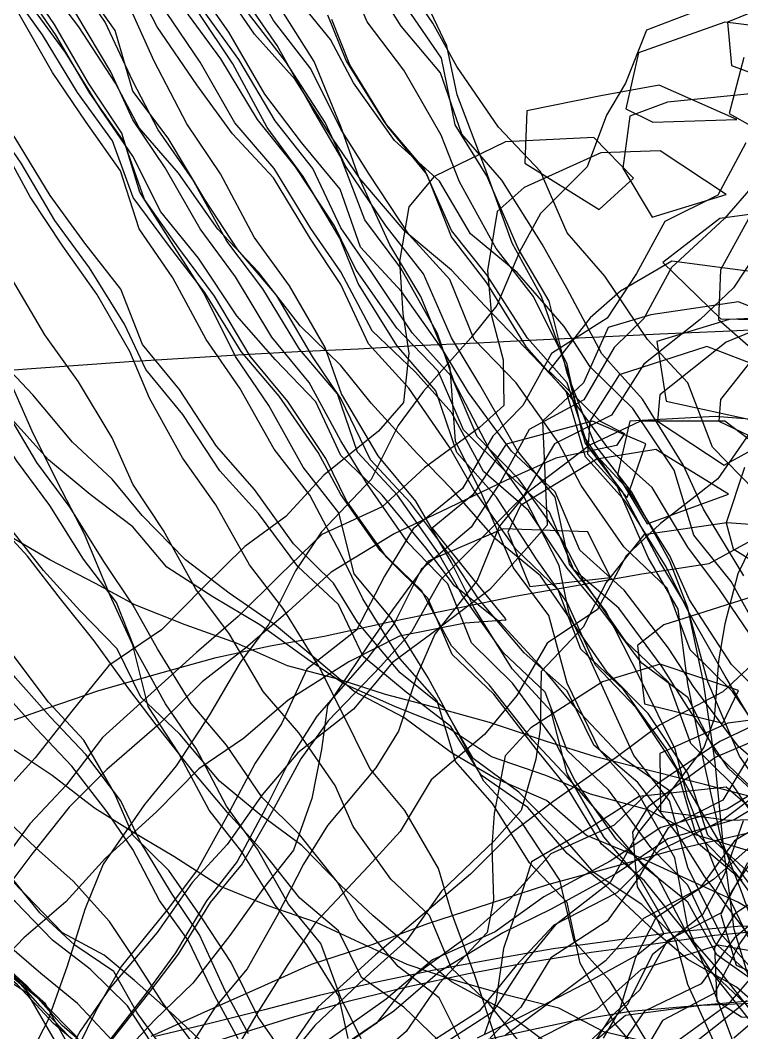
# Model space of a CAD drawing. Header units: metres. Extents: x -15 to 14.9, y 25.7 to 34.3.
# Drawn here: x -6.031 to -3.754, y 28.071 to 31.264 of the extents above; entities that cross this region are included whole.
import ezdxf

# ---------------------------------------------------------------- set-up
doc = ezdxf.new("R2010")
doc.units = ezdxf.units.M
doc.header["$MEASUREMENT"] = 0
doc.layers.add('Layer 01', color=12, linetype='Continuous', true_color=0xc80000)
doc.layers.add('Layer 02', color=192, linetype='Continuous', true_color=0x7d26cd)

msp = doc.modelspace()

# ---------------------------------------------------------------- linework, layer by layer
at = {"layer": 'Layer 01'}
for points in [[(-7.5572, 30.0442, 5.6761), (-7.405, 30.0547, 5.5579), (-7.2529, 30.0655, 5.4398), (-7.1007, 30.0767, 5.3217), (-6.9487, 30.0883, 5.2036), (-6.7966, 30.1004, 5.0855), (-6.6446, 30.1128, 4.9674), (-6.4925, 30.1256, 4.8493), (-6.3406, 30.1387, 4.7312), (-6.1708, 30.152, 4.6137), (-6.0098, 30.1649, 4.5082), (-5.8487, 30.1767, 4.4027), (-5.6875, 30.188, 4.2972), (-5.4994, 30.1997, 4.2015), (-5.3271, 30.2101, 4.1154), (-5.1546, 30.2194, 4.0292), (-4.9646, 30.2283, 3.9418), (-4.7836, 30.2382, 3.8761), (-4.5889, 30.2476, 3.8135), (-4.4026, 30.2569, 3.7643), (-4.2032, 30.266, 3.7219), (-4.0131, 30.275, 3.6905), (-3.8129, 30.2841, 3.6671), (-3.6208, 30.2933, 3.6518)], [(-7.6385, 28.46, 5.5282), (-7.4872, 28.5202, 5.4246), (-7.3361, 28.5747, 5.3194), (-7.1857, 28.6175, 5.2099), (-7.0357, 28.6779, 5.1046), (-6.8857, 28.7384, 4.9993), (-6.7357, 28.7988, 4.8941), (-6.5857, 28.8592, 4.7888), (-6.4357, 28.9196, 4.6835), (-6.2604, 28.9834, 4.5623), (-6.1017, 29.0408, 4.4692), (-5.9426, 29.0964, 4.3755), (-5.7832, 29.1508, 4.2813), (-5.5835, 29.207, 4.1753), (-5.4132, 29.2551, 4.0993), (-5.2425, 29.2911, 4.0205), (-5.0723, 29.3225, 3.9394), (-4.8607, 29.3679, 3.8611), (-4.6544, 29.4104, 3.7933), (-4.4707, 29.4484, 3.7498), (-4.2577, 29.4854, 3.7033), (-4.0697, 29.5189, 3.6769), (-3.8571, 29.5513, 3.6521), (-3.6923, 29.6416, 3.6511)], [(-7.5824, 27.1106, 4.9083), (-7.4299, 27.1814, 4.8137), (-7.2774, 27.2525, 4.7193), (-7.1249, 27.3238, 4.6251), (-6.9727, 27.387, 4.5259), (-6.8208, 27.4576, 4.4304), (-6.669, 27.5299, 4.3358), (-6.5172, 27.6025, 4.2414), (-6.3655, 27.6753, 4.1472), (-6.1965, 27.7495, 4.0512), (-6.0358, 27.8162, 3.968), (-5.8749, 27.8819, 3.8841), (-5.7139, 27.947, 3.7999), (-5.5263, 28.0092, 3.7207), (-5.3543, 28.0637, 3.6528), (-5.182, 28.1171, 3.5841), (-4.992, 28.1725, 3.5107), (-4.8112, 28.2161, 3.46), (-4.6162, 28.2588, 3.4089), (-4.4302, 28.2933, 3.3721), (-4.2301, 28.3254, 3.3382), (-4.0402, 28.3505, 3.3165), (-3.84, 28.3794, 3.303), (-3.6481, 28.3968, 3.2953)], [(-7.4987, 26.7233, 4.5789), (-7.3465, 26.8077, 4.4955), (-7.1944, 26.8923, 4.4122), (-7.0424, 26.9715, 4.3251), (-6.891, 27.0488, 4.2356), (-6.7398, 27.1343, 4.1516), (-6.5887, 27.22, 4.0678), (-6.4375, 27.3059, 3.9841), (-6.2686, 27.3981, 3.8909), (-6.1087, 27.4772, 3.8179), (-5.9485, 27.5553, 3.744), (-5.7881, 27.6325, 3.6694), (-5.5989, 27.7127, 3.5887), (-5.4277, 27.7779, 3.5294), (-5.2559, 27.8419, 3.469), (-5.0841, 27.905, 3.408), (-4.8825, 27.9661, 3.3503), (-4.702, 28.0176, 3.306), (-4.4988, 28.0641, 3.2688), (-4.2944, 28.1076, 3.2345), (-4.105, 28.1394, 3.2183), (-3.8991, 28.1569, 3.1923), (-3.7077, 28.1743, 3.1847)]]:
    msp.add_polyline3d(points, dxfattribs=at)
at = {"layer": 'Layer 02'}
for points in [[(-3.6498, 28.9508, 3.5103), (-3.7835, 29.1473, 3.5739), (-3.9176, 29.2785, 3.6136), (-3.9901, 29.4732, 3.6578), (-4.1261, 29.6037, 3.6973), (-4.261, 29.7972, 3.734), (-4.332, 29.9304, 3.754), (-4.4665, 30.1209, 3.787), (-4.5987, 30.2576, 3.8156), (-4.6752, 30.4468, 3.8181), (-4.8039, 30.5875, 3.8463), (-4.9304, 30.7793, 3.8585), (-5.019, 30.9213, 3.8597), (-5.1139, 31.111, 3.8593), (-5.2315, 31.2633, 3.8725), (-5.3438, 31.4596, 3.8645)], [(-3.6701, 28.2791, 3.2359), (-3.755, 28.5169, 3.3597), (-3.8189, 28.6793, 3.4323), (-3.8747, 28.9308, 3.5223), (-3.9245, 29.1722, 3.5906), (-3.9552, 29.4076, 3.6435), (-4.05, 29.5698, 3.6804), (-4.151, 29.8024, 3.7164), (-4.2567, 29.9589, 3.7404), (-4.3054, 30.1794, 3.7423), (-4.4115, 30.3932, 3.755), (-4.5292, 30.5444, 3.7662), (-4.6452, 30.7549, 3.7611), (-4.7031, 30.9022, 3.7473), (-4.8202, 31.1066, 3.7361), (-4.9364, 31.2594, 3.7319), (-5.019, 31.4539, 3.6923)], [(-4.9548, 28.0525, 3.4331), (-5.019, 28.182, 3.5267), (-5.0827, 28.3529, 3.6465), (-5.1845, 28.4771, 3.7527), (-5.2825, 28.6504, 3.8719), (-5.3803, 28.7864, 3.9657), (-5.4754, 28.9674, 4.0672), (-5.573, 29.1089, 4.1482), (-5.671, 29.2872, 4.2346), (-5.7271, 29.4278, 4.2891), (-5.8309, 29.5647, 4.3753), (-5.9372, 29.7345, 4.4565), (-6.0431, 29.8759, 4.5317), (-6.148, 30.0463, 4.6034), (-6.2556, 30.1908, 4.6672), (-6.3383, 30.3355, 4.7209), (-6.4439, 30.5017, 4.7881), (-6.5523, 30.6468, 4.8534), (-6.66, 30.793, 4.9181), (-6.7693, 30.9583, 4.9744), (-6.8805, 31.1056, 5.0298), (-6.9909, 31.2541, 5.0842), (-7.1009, 31.4198, 5.1306)], [(-4.6331, 28.0297, 3.2886), (-4.7093, 28.1816, 3.4006), (-4.8381, 28.2804, 3.5044), (-4.9652, 28.4294, 3.623), (-5.0298, 28.5466, 3.6984), (-5.1502, 28.6964, 3.8175), (-5.2678, 28.8136, 3.9157), (-5.3804, 28.9784, 4.0213), (-5.4913, 29.1095, 4.1068), (-5.598, 29.2818, 4.1973), (-5.6762, 29.4204, 4.2547), (-5.7667, 29.5574, 4.3322), (-5.8731, 29.7278, 4.4145), (-5.9786, 29.87, 4.4894), (-6.0819, 30.0439, 4.5604), (-6.187, 30.1913, 4.6225), (-6.2879, 30.3401, 4.6817), (-6.3713, 30.5098, 4.7304), (-6.4776, 30.657, 4.7939), (-6.5843, 30.8042, 4.8577), (-6.6943, 30.9698, 4.9126), (-6.8061, 31.1164, 4.9685), (-6.9172, 31.264, 5.0237), (-7.029, 31.4288, 5.0696)], [(-4.9962, 28.0532, 3.4503), (-5.0261, 28.1867, 3.5331), (-5.1262, 28.3485, 3.6681), (-5.2271, 28.4737, 3.7741), (-5.3313, 28.6417, 3.8945), (-5.4347, 28.7733, 3.9899), (-5.532, 28.9547, 4.0932), (-5.6271, 29.1004, 4.1738), (-5.6762, 29.2941, 4.2381), (-5.7477, 29.45, 4.3056), (-5.8284, 29.6441, 4.3817), (-5.9119, 29.8054, 4.4431), (-5.9931, 29.9683, 4.5031), (-6.079, 30.162, 4.5534), (-6.1683, 30.3221, 4.6046), (-6.2643, 30.5039, 4.6507), (-6.3441, 30.6537, 4.6903), (-6.448, 30.8035, 4.7515), (-6.5582, 30.9699, 4.8049), (-6.6708, 31.1155, 4.8617), (-6.7834, 31.2615, 4.9184), (-6.898, 31.4243, 4.9649)], [(-3.7479, 29.5125, 3.6385), (-3.8753, 29.7223, 3.6722), (-3.9388, 29.8624, 3.6845), (-4.068, 30.0694, 3.7084), (-4.1963, 30.2119, 3.7231), (-4.3054, 30.4171, 3.7239), (-4.3841, 30.5586, 3.7261), (-4.5113, 30.7601, 3.7241), (-4.6372, 30.9049, 3.7257), (-4.7054, 31.0981, 3.6954), (-4.8294, 31.2454, 3.6959), (-4.9514, 31.4405, 3.6715)], [(-3.713, 29.781, 3.6622), (-3.8463, 29.9182, 3.6785), (-3.9245, 30.1208, 3.6829), (-4.0523, 30.2572, 3.6977), (-4.1865, 30.4571, 3.6992), (-4.3054, 30.5945, 3.7006), (-4.3893, 30.7877, 3.6853), (-4.5221, 30.9271, 3.69), (-4.6537, 31.1189, 3.671), (-4.7294, 31.2555, 3.6549), (-4.8585, 31.4446, 3.6335)], [(-4.4267, 28.0055, 3.2092), (-4.5513, 28.1623, 3.3396), (-4.6699, 28.2747, 3.4331), (-4.7392, 28.4414, 3.5398), (-4.8612, 28.5557, 3.6347), (-4.9808, 28.7219, 3.7428), (-5.0369, 28.8509, 3.8072), (-5.1516, 29.0172, 3.9135), (-5.2641, 29.148, 3.9997), (-5.3709, 29.3279, 4.0896), (-5.477, 29.4705, 4.1615), (-5.5792, 29.6554, 4.2348), (-5.6762, 29.8014, 4.2894), (-5.7414, 29.9473, 4.3382), (-5.8476, 30.1246, 4.4043), (-5.9536, 30.2724, 4.4669), (-6.058, 30.4511, 4.5223), (-6.1642, 30.6025, 4.5721), (-6.2687, 30.7554, 4.6205), (-6.3517, 30.9276, 4.6509), (-6.4586, 31.0792, 4.7018), (-6.566, 31.2308, 4.7532), (-6.677, 31.3999, 4.7936)], [(-4.0567, 28.0488, 3.1512), (-4.1692, 28.2341, 3.2795), (-4.283, 28.3605, 3.3662), (-4.3285, 28.5522, 3.4621), (-4.4479, 28.7344, 3.5684), (-4.5678, 28.8648, 3.6423), (-4.6699, 29.0546, 3.7255), (-4.7443, 29.1908, 3.7832), (-4.8608, 29.379, 3.8626), (-4.977, 29.5188, 3.9233), (-5.0261, 29.7107, 3.9623), (-5.1386, 29.8545, 4.0245), (-5.2462, 30.0492, 4.0822), (-5.3518, 30.2035, 4.1279), (-5.4521, 30.4045, 4.1655), (-5.5537, 30.5631, 4.1955), (-5.6536, 30.7224, 4.2246), (-5.7104, 30.9088, 4.2196), (-5.8157, 31.0655, 4.255), (-5.923, 31.2514, 4.2762), (-6.0303, 31.409, 4.2998)], [(-3.727, 28.5719, 3.3801), (-3.8612, 28.6944, 3.4421), (-3.9245, 28.89, 3.5135), (-4.0502, 29.0782, 3.5907), (-4.1792, 29.2087, 3.641), (-4.3054, 29.3904, 3.6986), (-4.3891, 29.5123, 3.7367), (-4.5307, 29.6278, 3.7893), (-4.6699, 29.7863, 3.8361), (-4.7793, 29.899, 3.8805), (-4.9235, 30.0567, 3.9345), (-5.019, 30.1758, 3.9637), (-5.1476, 30.3004, 4.0222), (-5.2795, 30.4695, 4.0705), (-5.4075, 30.6059, 4.1167), (-5.5316, 30.7823, 4.1513), (-5.6553, 30.9249, 4.1826), (-5.7301, 31.0663, 4.1977), (-5.8466, 31.2438, 4.2264), (-5.9612, 31.3955, 4.2569)], [(-3.7063, 28.2363, 3.2168), (-3.8386, 28.3544, 3.2899), (-3.9245, 28.5368, 3.3821), (-4.0416, 28.6558, 3.452), (-4.1747, 28.8373, 3.5395), (-4.3054, 28.9617, 3.601), (-4.3747, 29.1454, 3.6666), (-4.507, 29.2702, 3.7297), (-4.638, 29.4531, 3.7945), (-4.7128, 29.5848, 3.8359), (-4.841, 29.7666, 3.897), (-4.9672, 29.9021, 3.9484), (-5.0301, 30.0859, 3.9732), (-5.1502, 30.2271, 4.0267), (-5.2658, 30.4169, 4.0706), (-5.379, 30.5682, 4.1073), (-5.4872, 30.7634, 4.1329), (-5.5962, 30.9187, 4.1539), (-5.6762, 31.0723, 4.1605), (-5.7633, 31.2585, 4.165), (-5.87, 31.4169, 4.1879)], [(-3.7345, 28.3823, 3.2953), (-3.871, 28.5635, 3.3887), (-3.9454, 28.6819, 3.4459), (-4.0825, 28.8609, 3.5312), (-4.2209, 28.9783, 3.5918), (-4.3054, 29.1492, 3.6489), (-4.4408, 29.2697, 3.7118), (-4.5852, 29.4395, 3.7788), (-4.6699, 29.5702, 3.8184), (-4.7999, 29.7423, 3.8811), (-4.9258, 29.8786, 3.9325), (-5.019, 30.0718, 3.9683), (-5.1088, 30.2036, 4.0071), (-5.2221, 30.3979, 4.0512), (-5.3449, 30.5405, 4.094), (-5.4489, 30.6994, 4.1251), (-5.5647, 30.8927, 4.1436), (-5.6762, 31.0409, 4.1675), (-5.7311, 31.2324, 4.1513), (-5.8415, 31.3883, 4.1775)], [(-3.7043, 28.5076, 3.3516), (-3.8085, 28.6466, 3.4179), (-3.9245, 28.8429, 3.4986), (-3.9925, 28.9683, 3.5498), (-4.1276, 29.1541, 3.6204), (-4.2624, 29.281, 3.6709), (-4.3333, 29.4686, 3.7162), (-4.4673, 29.5968, 3.7685), (-4.5998, 29.7837, 3.8177), (-4.6763, 29.9181, 3.8442), (-4.8051, 30.1044, 3.8897), (-4.9317, 30.2438, 3.9293), (-5.019, 30.4312, 3.9451), (-5.1154, 30.575, 3.9744), (-5.2319, 30.7674, 4.0021), (-5.3609, 30.9065, 4.0369), (-5.4737, 31.0608, 4.06), (-5.5989, 31.2435, 4.07), (-5.6762, 31.3929, 4.0632)], [(-3.6558, 28.7924, 3.4609), (-3.7616, 28.9436, 3.5171), (-3.8615, 29.1777, 3.5868), (-3.9245, 29.4093, 3.6387), (-4.0126, 29.5566, 3.6725), (-4.1323, 29.7796, 3.7123), (-4.2484, 29.9314, 3.7378), (-4.3054, 30.1611, 3.7431), (-4.3868, 30.3928, 3.7486), (-4.479, 30.5618, 3.7507), (-4.565, 30.7999, 3.7297), (-4.6529, 31.0295, 3.699), (-4.6851, 31.184, 3.6607), (-4.787, 31.3995, 3.6243)], [(-5.1923, 27.9948, 3.5262), (-5.2801, 28.121, 3.6411), (-5.3651, 28.2932, 3.7736), (-5.4534, 28.4271, 3.8765), (-5.5626, 28.5827, 3.9964), (-5.6762, 28.6949, 4.0909), (-5.7333, 28.8269, 4.1714), (-5.8301, 28.9946, 4.2779), (-5.9422, 29.1144, 4.3792), (-6.0564, 29.2667, 4.4841), (-6.1701, 29.3932, 4.5754), (-6.257, 29.546, 4.6525), (-6.325, 29.7257, 4.7133), (-6.4155, 29.8771, 4.7899), (-6.4893, 30.0734, 4.8491), (-6.5263, 30.2617, 4.8695), (-6.5322, 30.4838, 4.8592), (-6.5285, 30.6702, 4.8318), (-6.5349, 30.8771, 4.807), (-6.5837, 31.0515, 4.8069), (-6.671, 31.2133, 4.8401), (-6.7839, 31.3714, 4.8891)], [(-4.5281, 28.0463, 3.2666), (-4.5964, 28.2522, 3.3997), (-4.6699, 28.4509, 3.5167), (-4.7108, 28.5895, 3.59), (-4.8178, 28.7727, 3.6972), (-4.9284, 28.9044, 3.7805), (-5.019, 29.0893, 3.8621), (-5.0877, 29.2255, 3.9272), (-5.199, 29.4062, 4.0138), (-5.3077, 29.5474, 4.0869), (-5.4136, 29.7363, 4.156), (-5.5189, 29.8847, 4.2149), (-5.6236, 30.0726, 4.2688), (-5.6848, 30.2195, 4.2941), (-5.7895, 30.4007, 4.3527), (-5.8968, 30.5523, 4.4031), (-5.9997, 30.708, 4.4502), (-6.102, 30.8937, 4.4839), (-6.205, 31.0512, 4.5177), (-6.2879, 31.2285, 4.5324), (-6.3891, 31.3859, 4.5648)], [(-3.6657, 28.0899, 3.1282), (-3.8189, 28.2338, 3.2253), (-3.9245, 28.3325, 3.286), (-4.0701, 28.4759, 3.3825), (-4.2205, 28.5755, 3.4502), (-4.3114, 28.6809, 3.5105), (-4.4579, 28.8305, 3.6014), (-4.6017, 28.9361, 3.6741), (-4.6935, 29.0952, 3.7432), (-4.832, 29.206, 3.8189), (-4.9672, 29.3664, 3.8996), (-5.0429, 29.4897, 3.9466), (-5.1683, 29.6132, 4.0257), (-5.2921, 29.785, 4.0978), (-5.4116, 29.9211, 4.1631), (-5.5289, 30.0998, 4.2205), (-5.6451, 30.2423, 4.272), (-5.7136, 30.4162, 4.3008), (-5.827, 30.5616, 4.3561), (-5.9367, 30.7112, 4.4084), (-6.0454, 30.8917, 4.4467), (-6.1535, 31.0455, 4.4846), (-6.2594, 31.2248, 4.5142), (-6.3453, 31.3752, 4.5327)], [(-3.6863, 28.2127, 3.2027), (-3.8328, 28.3176, 3.2702), (-3.9245, 28.4832, 3.3599), (-4.0604, 28.5923, 3.429), (-4.2008, 28.7596, 3.5194), (-4.3054, 28.8783, 3.5747), (-4.4151, 28.9951, 3.6416), (-4.5514, 29.1682, 3.7189), (-4.6699, 29.2914, 3.778), (-4.7648, 29.4663, 3.8392), (-4.8954, 29.5924, 3.9033), (-5.019, 29.7687, 3.9613), (-5.0914, 29.901, 4.0031), (-5.2139, 30.0785, 4.0649), (-5.3337, 30.2197, 4.1182), (-5.4484, 30.4058, 4.1635), (-5.563, 30.5546, 4.2013), (-5.6742, 30.7056, 4.2372), (-5.7398, 30.8846, 4.2445), (-5.8507, 31.0366, 4.2848), (-5.9608, 31.2184, 4.3124), (-6.0712, 31.3733, 4.3389)], [(-3.7143, 28.0926, 3.1344), (-3.85, 28.2635, 3.2435), (-3.9245, 28.3801, 3.3107), (-4.0612, 28.5505, 3.4119), (-4.1968, 28.6666, 3.4838), (-4.3054, 28.8444, 3.564), (-4.4025, 28.9643, 3.6284), (-4.5363, 29.1395, 3.7086), (-4.6683, 29.2639, 3.7715), (-4.7447, 29.4424, 3.8287), (-4.874, 29.5699, 3.8925), (-5.0015, 29.7485, 3.9541), (-5.0664, 29.8828, 3.9899), (-5.1871, 30.0625, 4.0522), (-5.3055, 30.2052, 4.1048), (-5.418, 30.3944, 4.1498), (-5.5304, 30.5454, 4.1862), (-5.6391, 30.6988, 4.2204), (-5.7028, 30.8807, 4.2207), (-5.8114, 31.0348, 4.259), (-5.9195, 31.2196, 4.2839), (-6.0276, 31.3767, 4.3081)], [(-3.624, 28.852, 3.4771), (-3.7643, 28.9739, 3.5269), (-3.9041, 29.16, 3.5863), (-3.9851, 29.2839, 3.6254), (-4.1259, 29.4672, 3.6793), (-4.2656, 29.5933, 3.7188), (-4.3427, 29.7774, 3.7501), (-4.4805, 29.9056, 3.7918), (-4.6162, 30.0904, 3.8275), (-4.6969, 30.2233, 3.8455), (-4.8277, 30.4087, 3.8785), (-4.9569, 30.5483, 3.9071), (-5.0218, 30.7315, 3.9032), (-5.1434, 30.8784, 3.9325), (-5.2591, 31.0308, 3.9576), (-5.3729, 31.2266, 3.9577), (-5.4826, 31.3839, 3.9652)], [(-3.6911, 29.2727, 3.5943), (-3.8242, 29.4697, 3.6388), (-3.9245, 29.6025, 3.6641), (-4.0367, 29.7905, 3.6972), (-4.1773, 29.9165, 3.7256), (-4.3054, 30.0913, 3.7461), (-4.4135, 30.2064, 3.7694), (-4.5653, 30.3633, 3.7995), (-4.6707, 30.4766, 3.8125), (-4.816, 30.598, 3.8493), (-4.959, 30.7652, 3.8721), (-5.0449, 30.8902, 3.8798), (-5.1637, 31.0772, 3.8959), (-5.2913, 31.2203, 3.9172), (-5.4001, 31.3789, 3.9239)], [(-3.7057, 28.2543, 3.2261), (-3.8224, 28.3855, 3.3046), (-3.9245, 28.593, 3.4054), (-3.9826, 28.8028, 3.4959), (-4.0953, 28.9457, 3.5601), (-4.1973, 29.1699, 3.6355), (-4.2985, 29.3928, 3.6978), (-4.3306, 29.5454, 3.7256), (-4.4407, 29.7609, 3.7751), (-4.5517, 29.9131, 3.8108), (-4.6624, 30.1266, 3.838), (-4.7146, 30.277, 3.8495), (-4.8298, 30.4827, 3.8695), (-4.9442, 30.635, 3.8911), (-5.019, 30.8329, 3.8793), (-5.1084, 30.9851, 3.891), (-5.2208, 31.1846, 3.8918), (-5.3296, 31.3433, 3.8983)], [(-3.6691, 29.2805, 3.5943), (-3.7878, 29.4947, 3.6392), (-3.9058, 29.6405, 3.6676), (-3.9679, 29.8451, 3.6885), (-4.0978, 30.0396, 3.7146), (-4.2328, 30.1714, 3.7308), (-4.315, 30.2983, 3.7396), (-4.4629, 30.4685, 3.7587), (-4.6101, 30.5905, 3.7814), (-4.7079, 30.7571, 3.7813), (-4.8503, 30.8848, 3.8055), (-4.9797, 31.0667, 3.809), (-5.0524, 31.2038, 3.798), (-5.1733, 31.3529, 3.8139)], [(-5.8668, 28.0116, 3.9457), (-5.9508, 28.1627, 4.0802), (-6.0639, 28.2612, 4.2007), (-6.1663, 28.3733, 4.3192), (-6.2823, 28.5024, 4.4438), (-6.3693, 28.6087, 4.547), (-6.4586, 28.7371, 4.6599), (-6.5541, 28.893, 4.7713), (-6.6314, 29.0385, 4.8646), (-6.6753, 29.2436, 4.9348), (-6.7093, 29.4266, 4.9855), (-6.7144, 29.6461, 5.0109), (-6.7085, 29.8353, 5.0146), (-6.7254, 30.0489, 5.0327), (-6.7698, 30.234, 5.059), (-6.8143, 30.42, 5.0853), (-6.8749, 30.6231, 5.1079), (-6.9433, 30.8, 5.1379), (-7.0217, 30.991, 5.1669), (-7.1112, 31.1573, 5.2009), (-7.2069, 31.3193, 5.2407)], [(-3.6139, 28.078, 3.1158), (-3.7708, 28.2154, 3.2116), (-3.9245, 28.3023, 3.2702), (-4.0323, 28.3937, 3.3375), (-4.1852, 28.5372, 3.4282), (-4.3054, 28.6371, 3.4907), (-4.4299, 28.7823, 3.5785), (-4.577, 28.8837, 3.6508), (-4.672, 29.0374, 3.7224), (-4.8128, 29.1452, 3.7983), (-4.9494, 29.2582, 3.8738), (-5.0273, 29.4218, 3.9299), (-5.1556, 29.5419, 4.01), (-5.2797, 29.7094, 4.0883), (-5.4012, 29.8434, 4.1546), (-5.5175, 30.0206, 4.2183), (-5.6343, 30.1627, 4.2701), (-5.7015, 30.306, 4.3012), (-5.8123, 30.4833, 4.3567), (-5.9219, 30.6327, 4.4091), (-6.0278, 30.8142, 4.4521), (-6.1352, 30.9687, 4.4895), (-6.2399, 31.1252, 4.5246), (-6.3223, 31.3006, 4.5376)], [(-3.8782, 31.3003, 3.4457), (-4.055, 31.2335, 3.4968), (-4.1217, 31.0664, 3.5608), (-4.1812, 30.9654, 3.6028), (-4.2423, 30.8017, 3.6493), (-4.3894, 30.655, 3.7147), (-4.4553, 30.5343, 3.748), (-4.5275, 30.3646, 3.7894), (-4.6091, 30.2631, 3.8181), (-4.7588, 30.0946, 3.8734), (-4.839, 29.986, 3.9059), (-4.9236, 29.8164, 3.929), (-5.0802, 29.6512, 3.9866), (-5.162, 29.5278, 4.0113), (-5.2463, 29.36, 4.0314), (-5.3373, 29.2391, 4.0572), (-5.4338, 29.0745, 4.0698), (-5.5386, 28.9134, 4.0873), (-5.6387, 28.7914, 4.1017), (-5.7689, 28.6034, 4.1253), (-5.8268, 28.4597, 4.1158), (-5.8834, 28.2817, 4.082), (-5.9438, 28.1099, 4.0533), (-6.0195, 27.9637, 4.0328)], [(-3.7534, 28.5514, 3.3739), (-3.8914, 28.6672, 3.4334), (-3.9792, 28.8325, 3.5046), (-4.1293, 28.9376, 3.5634), (-4.2788, 29.0963, 3.6327), (-4.371, 29.2067, 3.6792), (-4.5166, 29.3656, 3.751), (-4.661, 29.4811, 3.8043), (-4.7508, 29.6004, 3.8518), (-4.8888, 29.7669, 3.9143), (-5.019, 29.8919, 3.9667), (-5.0981, 30.0613, 4.0081), (-5.2259, 30.1938, 4.0658), (-5.348, 30.3327, 4.1204), (-5.469, 30.5143, 4.1596), (-5.5872, 30.6597, 4.1996), (-5.6762, 30.836, 4.2129), (-5.7762, 30.9825, 4.2471), (-5.8878, 31.1629, 4.2801), (-6.0002, 31.3164, 4.3084)], [(-3.6612, 28.7801, 3.4574), (-3.7972, 28.906, 3.5082), (-3.9245, 29.0971, 3.5739), (-4.0054, 29.2254, 3.6158), (-4.1424, 29.4106, 3.6745), (-4.2839, 29.5314, 3.7136), (-4.3608, 29.7126, 3.752), (-4.4988, 29.8404, 3.7937), (-4.6328, 29.9723, 3.8345), (-4.7124, 30.1574, 3.8539), (-4.8429, 30.2931, 3.8951), (-4.9725, 30.4787, 3.9219), (-5.0398, 30.6161, 3.9312), (-5.1629, 30.8024, 3.9592), (-5.2826, 30.951, 3.9872), (-5.3981, 31.1432, 3.9971), (-5.5117, 31.2974, 4.0076)], [(-3.6523, 28.6606, 3.4106), (-3.7836, 28.8545, 3.4908), (-3.9155, 28.9837, 3.5423), (-3.9856, 29.177, 3.6018), (-4.12, 29.3051, 3.6526), (-4.2539, 29.497, 3.7042), (-4.3236, 29.6291, 3.7348), (-4.4577, 29.8175, 3.782), (-4.5895, 29.9517, 3.8223), (-4.6699, 30.1408, 3.8393), (-4.7948, 30.2786, 3.8784), (-4.9221, 30.4684, 3.905), (-5.019, 30.6098, 3.9216), (-5.1079, 30.7972, 3.9325), (-5.2267, 30.9467, 3.9597), (-5.3416, 31.1407, 3.9685), (-5.4543, 31.296, 3.9782)], [(-3.6871, 27.8313, 2.9571), (-3.7804, 28.0403, 3.1071), (-3.8625, 28.2588, 3.2421), (-3.9245, 28.4046, 3.3235), (-3.9651, 28.6233, 3.4251), (-4.0823, 28.8281, 3.5208), (-4.2038, 28.9635, 3.5842), (-4.3054, 29.1741, 3.6544), (-4.3634, 29.3872, 3.7135), (-4.4743, 29.5373, 3.7625), (-4.5731, 29.7675, 3.81), (-4.6575, 29.9365, 3.8394), (-4.6741, 30.1687, 3.8396), (-4.7665, 30.3933, 3.8583), (-4.8647, 30.5563, 3.8725), (-4.9638, 30.7731, 3.8722), (-5.019, 30.9288, 3.858), (-5.1031, 31.1347, 3.8462), (-5.207, 31.2969, 3.8491)], [(-3.7292, 28.2348, 3.218), (-3.7789, 28.3971, 3.3069), (-3.8123, 28.6585, 3.4232), (-3.8388, 28.9241, 3.5173), (-3.8747, 29.1775, 3.5878), (-3.9245, 29.4119, 3.639), (-3.9816, 29.5581, 3.6676), (-4.1008, 29.7764, 3.7071), (-4.2185, 29.9266, 3.7328), (-4.3054, 30.1515, 3.7435), (-4.3622, 30.3781, 3.744), (-4.4598, 30.5446, 3.7479), (-4.5584, 30.7735, 3.7338), (-4.659, 30.935, 3.7249), (-4.7014, 31.1453, 3.679), (-4.8104, 31.3028, 3.6705)], [(-3.6826, 31.306, 3.427), (-3.7992, 31.2581, 3.4566), (-3.7865, 31.1216, 3.4986), (-3.6108, 31.056, 3.505)], [(-4.048, 27.977, 3.1038), (-4.1551, 28.1009, 3.2034), (-4.2639, 28.2908, 3.3264), (-4.3058, 28.4819, 3.4265), (-4.4241, 28.6071, 3.5118), (-4.5411, 28.7943, 3.6128), (-4.6577, 28.9269, 3.6865), (-4.7152, 29.1185, 3.7564), (-4.833, 29.2517, 3.8294), (-4.9502, 29.4398, 3.9031), (-5.019, 29.5808, 3.9467), (-5.1175, 29.7672, 4.0102), (-5.2294, 29.9115, 4.0721), (-5.3383, 30.1046, 4.1256), (-5.4447, 30.2576, 4.1718), (-5.5492, 30.4525, 4.2079), (-5.6557, 30.6064, 4.2409), (-5.7146, 30.789, 4.2489), (-5.8232, 30.9429, 4.2872), (-5.9293, 31.0995, 4.3232), (-6.0355, 31.2854, 4.3423)], [(-3.6835, 28.0887, 3.1291), (-3.8209, 28.261, 3.2397), (-3.9245, 28.3803, 3.3109), (-4.0193, 28.5614, 3.409), (-4.1502, 28.6821, 3.482), (-4.2805, 28.8664, 3.5667), (-4.3456, 28.9933, 3.622), (-4.4773, 29.1742, 3.7004), (-4.6069, 29.3015, 3.7633), (-4.6814, 29.4868, 3.8116), (-4.8085, 29.617, 3.8749), (-4.935, 29.8007, 3.9324), (-5.019, 29.9382, 3.9687), (-5.1193, 30.1215, 4.016), (-5.2371, 30.265, 4.0682), (-5.3515, 30.4555, 4.1084), (-5.4636, 30.6071, 4.1446), (-5.5732, 30.7989, 4.1687), (-5.6762, 30.9506, 4.1875), (-5.7455, 31.1015, 4.2003), (-5.8556, 31.2867, 4.2191)], [(-3.7421, 27.8182, 2.9524), (-3.8317, 28.0209, 3.0995), (-3.9245, 28.2231, 3.229), (-3.9617, 28.358, 3.3061), (-4.0745, 28.5556, 3.4163), (-4.1893, 28.689, 3.4918), (-4.3053, 28.8891, 3.5781), (-4.3554, 29.0854, 3.6481), (-4.4786, 29.2188, 3.7107), (-4.5999, 29.4134, 3.7793), (-4.6699, 29.5539, 3.8162), (-4.783, 29.7473, 3.8752), (-4.9016, 29.8905, 3.9243), (-5.0177, 30.0868, 3.9672), (-5.0691, 30.2323, 3.9862), (-5.1818, 30.4269, 4.0272), (-5.2929, 30.5803, 4.0627), (-5.3995, 30.7798, 4.0846), (-5.5056, 30.9381, 4.1035), (-5.6089, 31.135, 4.1094), (-5.6762, 31.2851, 4.0972)], [(-3.7033, 28.8246, 3.4749), (-3.8354, 28.952, 3.5258), (-3.9245, 29.1287, 3.5809), (-4.0693, 29.2369, 3.629), (-4.2069, 29.4166, 3.6859), (-4.3054, 29.5367, 3.7179), (-4.4273, 29.7183, 3.7697), (-4.5688, 29.8418, 3.8121), (-4.6699, 30.0269, 3.8443), (-4.7843, 30.1551, 3.88), (-4.9203, 30.2845, 3.9234), (-5.019, 30.4715, 3.9398), (-5.1146, 30.6073, 3.9698), (-5.2295, 30.797, 3.9943), (-5.3534, 30.941, 4.0254), (-5.4629, 31.1318, 4.0345), (-5.5696, 31.2886, 4.0406)], [(-3.6376, 28.3876, 3.2896), (-3.7728, 28.5748, 3.3852), (-3.9001, 28.7032, 3.449), (-3.9598, 28.9023, 3.5233), (-4.0877, 29.0965, 3.601), (-4.2155, 29.2305, 3.6519), (-4.3054, 29.4286, 3.7036), (-4.4024, 29.5645, 3.7471), (-4.5284, 29.7607, 3.798), (-4.6533, 29.9009, 3.8368), (-4.7199, 30.096, 3.8593), (-4.8432, 30.2387, 3.8976), (-4.9645, 30.4338, 3.9249), (-5.0223, 30.5771, 3.9276), (-5.1382, 30.772, 3.9534), (-5.2516, 30.9262, 3.9769), (-5.3598, 31.1265, 3.9824), (-5.4664, 31.2859, 3.9877)], [(-3.7347, 28.3733, 3.2906), (-3.8384, 28.5897, 3.3968), (-3.9245, 28.8112, 3.4886), (-3.9649, 28.9657, 3.5442), (-4.0727, 29.1848, 3.618), (-4.1838, 29.4014, 3.6801), (-4.2979, 29.5492, 3.7183), (-4.3428, 29.7606, 3.7494), (-4.4622, 29.9064, 3.787), (-4.5804, 30.1146, 3.8171), (-4.6699, 30.2624, 3.834), (-4.7583, 30.4649, 3.8459), (-4.8764, 30.6148, 3.8691), (-5.0057, 30.8059, 3.8804), (-5.0688, 30.9418, 3.8805), (-5.1927, 31.1334, 3.8932), (-5.3105, 31.2856, 3.9066)], [(-3.6539, 29.0998, 3.5531), (-3.7869, 29.2329, 3.5931), (-3.919, 29.4371, 3.6419), (-3.9809, 29.5757, 3.6698), (-4.1099, 29.7805, 3.7087), (-4.2391, 29.9198, 3.7358), (-4.3054, 30.1213, 3.7448), (-4.4306, 30.2615, 3.7714), (-4.5589, 30.462, 3.7849), (-4.6699, 30.6011, 3.7958), (-4.7569, 30.7956, 3.7908), (-4.8806, 30.9424, 3.8039), (-5.0025, 31.1377, 3.7952), (-5.0603, 31.2799, 3.7781)], [(-3.6831, 28.9879, 3.5247), (-3.8065, 29.1963, 3.5866), (-3.9245, 29.403, 3.6378), (-3.9933, 29.5411, 3.6673), (-4.1208, 29.7465, 3.709), (-4.2478, 29.8877, 3.7358), (-4.3069, 30.0912, 3.7465), (-4.4339, 30.2335, 3.7735), (-4.5588, 30.4366, 3.7882), (-4.6699, 30.5818, 3.7984), (-4.7479, 30.7792, 3.7912), (-4.8702, 30.9271, 3.8035), (-4.9908, 31.124, 3.7951), (-5.0476, 31.2665, 3.7758)], [(-3.619, 31.2355, 3.4491), (-3.8076, 31.2583, 3.4572), (-4.08, 31.1618, 3.5236), (-4.1204, 30.9854, 3.5861), (-4.0347, 30.943, 3.5834), (-3.7702, 30.9515, 3.5509), (-4.0148, 31.0594, 3.5448), (-4.1991, 31.0258, 3.5868), (-4.4331, 30.9792, 3.6546), (-4.4387, 30.8134, 3.6929), (-4.2042, 30.6676, 3.6727), (-4.0962, 30.7666, 3.6327), (-4.2214, 30.8941, 3.6253), (-4.5, 30.881, 3.6943), (-4.7248, 30.7714, 3.7843), (-4.8047, 30.6762, 3.8349), (-4.8345, 30.5032, 3.8685), (-4.8243, 30.34, 3.8863), (-4.8051, 30.214, 3.8849), (-4.8218, 30.0587, 3.8977), (-4.9002, 29.9682, 3.9272), (-5.0728, 29.8302, 3.9907), (-5.1931, 29.699, 4.0448), (-5.3218, 29.6053, 4.1016), (-5.4543, 29.4752, 4.1508), (-5.5851, 29.3423, 4.1988), (-5.7509, 29.2299, 4.2773), (-5.8684, 29.0856, 4.3237), (-5.9837, 28.9388, 4.368), (-6.0976, 28.8145, 4.4161)], [(-3.748, 31.1472, 3.4874), (-3.7941, 30.9708, 3.5468), (-3.7192, 30.9282, 3.552)], [(-3.6853, 31.0365, 3.5172), (-3.9884, 31.0058, 3.5572), (-4.1076, 30.9623, 3.5912), (-4.1301, 30.7974, 3.6315), (-4.0375, 30.6436, 3.6502), (-3.804, 30.7151, 3.606), (-4.0121, 30.8525, 3.5997), (-4.1989, 30.8461, 3.6322), (-4.4413, 30.7371, 3.7105), (-4.5263, 30.6609, 3.7501), (-4.5566, 30.4748, 3.7826), (-4.5438, 30.3323, 3.798), (-4.5069, 30.1938, 3.7943), (-4.505, 30.0492, 3.8002), (-4.5818, 29.9799, 3.8215), (-4.7553, 29.8532, 3.8699), (-4.8893, 29.7299, 3.9128), (-5.0798, 29.6429, 3.9853), (-5.2118, 29.5142, 4.0345), (-5.3438, 29.3845, 4.0835), (-5.4751, 29.271, 4.1343), (-5.6075, 29.1504, 4.1749), (-5.7716, 29.0021, 4.2406), (-5.8848, 28.8535, 4.2831), (-6.0003, 28.7303, 4.3232), (-6.1127, 28.5766, 4.3514)], [(-3.7416, 30.8774, 3.5651), (-3.8301, 30.7132, 3.6085), (-3.9976, 30.6301, 3.6455), (-4.0866, 30.4659, 3.6817), (-4.1793, 30.3251, 3.7154), (-4.3545, 30.2138, 3.7536), (-4.4454, 30.0499, 3.7845), (-4.5397, 29.9528, 3.8093), (-4.6355, 29.7876, 3.8272), (-4.7915, 29.661, 3.8745), (-4.8814, 29.5111, 3.8875), (-4.9696, 29.3413, 3.8972), (-5.1267, 29.2178, 3.9453), (-5.2064, 29.0457, 3.9477), (-5.2894, 28.9214, 3.9609), (-5.3796, 28.7536, 3.9549), (-5.4716, 28.5862, 3.9501), (-5.5678, 28.4596, 3.9515), (-5.7128, 28.2799, 3.961), (-5.792, 28.1405, 3.9579), (-5.8753, 27.9713, 3.931)], [(-5.3105, 28.0681, 3.6305), (-5.3839, 28.2035, 3.7421), (-5.4653, 28.3807, 3.8637), (-5.5542, 28.5119, 3.9658), (-5.6534, 28.6762, 4.0731), (-5.7138, 28.8033, 4.1507), (-5.8241, 28.9491, 4.2639), (-5.9364, 29.0681, 4.3651), (-6.0457, 29.1908, 4.4652), (-6.1571, 29.3439, 4.5603), (-6.2679, 29.4715, 4.6499), (-6.3549, 29.6216, 4.7319), (-6.466, 29.7495, 4.8234), (-6.5765, 29.8785, 4.9144), (-6.6862, 30.0284, 5.0033), (-6.7858, 30.1754, 5.0739), (-6.8912, 30.3147, 5.1493), (-7.0098, 30.4356, 5.2357), (-7.1392, 30.5585, 5.3224), (-7.2727, 30.6643, 5.4125), (-7.4071, 30.7688, 5.5034), (-7.541, 30.8741, 5.5939)], [(-5.3438, 28.0528, 3.6412), (-5.4166, 28.1878, 3.7522), (-5.4996, 28.3612, 3.874), (-5.5919, 28.4889, 3.9765), (-5.6762, 28.6497, 4.0766), (-5.7573, 28.7691, 4.1696), (-5.8679, 28.9122, 4.2849), (-5.9806, 29.0306, 4.3862), (-6.09, 29.1531, 4.4863), (-6.2002, 29.3048, 4.5835), (-6.2898, 29.4336, 4.6595), (-6.3954, 29.5608, 4.7585), (-6.5051, 29.7103, 4.8519), (-6.6148, 29.8403, 4.9424), (-6.7263, 29.9664, 5.0341), (-6.8521, 30.0896, 5.1289), (-6.9781, 30.2015, 5.2214), (-7.1038, 30.3148, 5.3137), (-7.2285, 30.4301, 5.4051), (-7.3545, 30.5608, 5.4898), (-7.48, 30.6822, 5.5716), (-7.6035, 30.8071, 5.6513)], [(-3.7254, 30.7349, 3.5954), (-3.8093, 30.6389, 3.6233), (-3.9758, 30.4846, 3.661), (-4.0632, 30.3234, 3.6966), (-4.1574, 30.2322, 3.7159), (-4.2532, 30.0678, 3.7386), (-4.4251, 29.9733, 3.7802), (-4.5167, 29.8064, 3.7969), (-4.6084, 29.6662, 3.8148), (-4.7657, 29.5326, 3.8482), (-4.8508, 29.3621, 3.8567), (-4.9379, 29.2494, 3.8676), (-5.0951, 29.0703, 3.8966), (-5.1726, 28.9472, 3.9082), (-5.2572, 28.7783, 3.899), (-5.3464, 28.6113, 3.8928), (-5.4433, 28.4876, 3.8961), (-5.5413, 28.323, 3.8807), (-5.6368, 28.1918, 3.8776), (-5.7772, 28.0108, 3.8796)], [(-3.6677, 30.6602, 3.6074), (-3.8233, 30.6391, 3.6244), (-4.0038, 30.5007, 3.6635), (-3.8202, 30.3227, 3.6658), (-3.6544, 30.3196, 3.6532)], [(-3.7329, 30.6379, 3.6175), (-3.8215, 30.477, 3.6456), (-3.828, 30.3208, 3.6667), (-3.734, 30.2383, 3.663)], [(-3.6762, 30.5782, 3.6209), (-3.781, 30.4202, 3.6499), (-3.8862, 30.3212, 3.6712), (-4.0638, 30.1795, 3.703), (-4.1656, 30.0192, 3.7265), (-4.3458, 29.929, 3.7576), (-4.4418, 29.7656, 3.7756), (-4.5392, 29.6677, 3.7967), (-4.7041, 29.5013, 3.8217), (-4.7964, 29.3358, 3.8335), (-4.8929, 29.2278, 3.8462), (-5.0594, 29.0546, 3.8749), (-5.1454, 28.935, 3.8902), (-5.2364, 28.769, 3.8852), (-5.3306, 28.6044, 3.8824), (-5.4316, 28.4826, 3.8878), (-5.5326, 28.3196, 3.8745), (-5.6307, 28.1912, 3.8739), (-5.7733, 28.0098, 3.8762)], [(-3.6881, 30.4669, 3.6365), (-3.9751, 30.5049, 3.6582), (-4.1368, 30.4103, 3.6972), (-4.2325, 30.3258, 3.724), (-4.3629, 30.1585, 3.7582), (-4.2012, 30, 3.7331), (-4.1248, 29.9608, 3.719), (-4.1495, 29.923, 3.7214), (-4.3408, 29.8834, 3.7543), (-4.4986, 29.8132, 3.7925), (-4.7028, 29.7154, 3.8449), (-4.8514, 29.6453, 3.8942), (-5.0497, 29.5244, 3.9546), (-5.1851, 29.4001, 4.0061), (-5.3199, 29.2844, 4.0584), (-5.4571, 29.1785, 4.1047), (-5.5917, 29.0461, 4.1438), (-5.7579, 28.9012, 4.2091), (-5.877, 28.7833, 4.2558), (-5.9945, 28.6349, 4.2892), (-6.109, 28.4835, 4.3196), (-6.2234, 28.3536, 4.3513), (-6.3539, 28.1896, 4.384), (-6.4551, 28.0279, 4.4016)], [(-5.4907, 28.0444, 3.7191), (-5.5798, 28.1641, 3.8312), (-5.6762, 28.3124, 3.9488), (-5.7495, 28.4225, 4.046), (-5.8638, 28.5499, 4.1732), (-5.9803, 28.6539, 4.2855), (-6.0942, 28.7614, 4.3971), (-6.2084, 28.8979, 4.5087), (-6.3013, 29.0153, 4.5983), (-6.4096, 29.1297, 4.7094), (-6.5206, 29.2671, 4.8174), (-6.6324, 29.3858, 4.9201), (-6.743, 29.5064, 5.0222), (-6.8552, 29.6478, 5.1198), (-6.9678, 29.7739, 5.2124), (-7.0783, 29.903, 5.3035), (-7.1889, 30.05, 5.391), (-7.3018, 30.1833, 5.4725), (-7.4136, 30.3181, 5.553), (-7.5239, 30.4549, 5.6324)], [(-3.6242, 30.3194, 3.6509), (-3.7647, 30.3767, 3.6544), (-4.0412, 30.3358, 3.6913), (-4.176, 30.2956, 3.7161), (-4.2534, 30.1207, 3.7364), (-4.3835, 30, 3.7705), (-4.3754, 29.8355, 3.7612), (-4.3681, 29.6717, 3.7522), (-4.4338, 29.5983, 3.7598), (-4.549, 29.4691, 3.7732), (-4.7318, 29.3303, 3.8093), (-4.8568, 29.2389, 3.8354), (-4.9798, 29.092, 3.8482), (-5.1551, 28.9546, 3.9014), (-5.2677, 28.8213, 3.918), (-5.3783, 28.6652, 3.9264), (-5.4882, 28.5452, 3.9441), (-5.5985, 28.3873, 3.938), (-5.7485, 28.2125, 3.9583), (-5.8414, 28.0767, 3.961), (-5.9341, 27.9103, 3.9424)], [(-3.6317, 30.3195, 3.6515), (-3.8037, 30.2487, 3.6679), (-4.0125, 30.0831, 3.6988), (-4.0201, 30, 3.7037), (-3.8104, 29.8611, 3.6732), (-3.7031, 29.9205, 3.6675), (-3.8077, 30, 3.6791), (-4.0738, 30, 3.7124), (-4.2333, 29.9243, 3.7351), (-4.4342, 29.7717, 3.7738), (-4.5198, 29.6683, 3.7917), (-4.5896, 29.4973, 3.7876), (-4.7226, 29.3289, 3.8058), (-4.7784, 29.1997, 3.7977), (-4.8377, 29.0222, 3.7803), (-4.9095, 28.9067, 3.7741), (-5.0618, 28.7252, 3.7805), (-5.1369, 28.6028, 3.7791), (-5.2221, 28.4367, 3.7562), (-5.3145, 28.2732, 3.7381), (-5.4162, 28.152, 3.7334), (-5.519, 27.9918, 3.7076)], [(-3.6095, 30.329, 3.6485), (-3.7937, 30.3206, 3.664), (-4.0224, 30.2511, 3.6931), (-3.9928, 30.063, 3.6965), (-3.7041, 30, 3.6711)], [(-3.6892, 30.1679, 3.6626), (-3.8651, 30.2351, 3.6733), (-4.1411, 30.1464, 3.717), (-4.2342, 30, 3.7385), (-4.2414, 29.8975, 3.7352), (-4.116, 29.759, 3.7088), (-4.0566, 29.9288, 3.7065), (-4.2258, 30, 3.7371), (-4.498, 29.9276, 3.7973), (-4.6032, 29.7683, 3.8179), (-4.7313, 29.6629, 3.8529), (-4.5953, 29.4931, 3.7886), (-4.5012, 29.3773, 3.7485), (-4.4993, 29.3721, 3.7473), (-4.627, 29.3636, 3.7799), (-4.8341, 29.322, 3.8454), (-4.9937, 29.2412, 3.8864), (-5.1856, 29.1203, 3.9537), (-5.3269, 28.9989, 3.9987), (-5.4675, 28.9039, 4.0481), (-5.6011, 28.7685, 4.075), (-5.762, 28.6216, 4.1263), (-5.8875, 28.4841, 4.1686), (-6.0195, 28.3706, 4.2147), (-6.1508, 28.2343, 4.2507)], [(-3.5917, 28.3808, 3.282), (-3.7669, 28.4836, 3.3469), (-3.9245, 28.5551, 3.3897), (-4.0738, 28.6234, 3.4443), (-4.2438, 28.6931, 3.5031), (-4.3704, 28.8036, 3.5689), (-4.5361, 28.8755, 3.637), (-4.6699, 28.9538, 3.6984), (-4.8204, 29.0654, 3.7835), (-4.9772, 29.1479, 3.8596), (-5.083, 29.237, 3.9274), (-5.2285, 29.359, 4.0224), (-5.3715, 29.4572, 4.1069), (-5.5099, 29.5624, 4.1901), (-5.6463, 29.7031, 4.2703), (-5.7404, 29.8169, 4.3319), (-5.8665, 29.934, 4.4191), (-5.9911, 30.0827, 4.4996), (-6.1136, 30.2112, 4.5738)], [(-3.7025, 30.2184, 3.6614), (-3.8218, 30.0687, 3.6772), (-3.8272, 30, 3.6806), (-3.6638, 29.9221, 3.6645)], [(-3.7189, 28.6414, 3.4082), (-3.9002, 28.6957, 3.4459), (-4.051, 28.774, 3.4984), (-4.2317, 28.8236, 3.5449), (-4.3722, 28.8828, 3.5944), (-4.5439, 28.9415, 3.66), (-4.6824, 29.0336, 3.7255), (-4.8474, 29.0995, 3.801), (-5.0095, 29.1715, 3.8768), (-5.1237, 29.2489, 3.9507), (-5.2746, 29.3578, 4.0454), (-5.4233, 29.4457, 4.1314), (-5.5681, 29.5402, 4.2164), (-5.6762, 29.6668, 4.2835), (-5.8104, 29.7693, 4.3754), (-5.9415, 29.8785, 4.4656), (-6.0684, 30.0182, 4.5528)], [(-3.6501, 30, 3.6669), (-3.8384, 30.015, 3.6808), (-4.1074, 30, 3.7179), (-4.146, 29.831, 3.7168), (-4.0527, 29.6767, 3.6949), (-3.796, 29.7701, 3.6681), (-4.0253, 29.9103, 3.7006), (-4.2121, 29.8802, 3.7297), (-4.4523, 29.7337, 3.7769), (-4.4921, 29.6503, 3.782), (-4.423, 29.4792, 3.7413), (-4.1685, 29.5072, 3.6915), (-4.2397, 29.6515, 3.7222), (-4.5074, 29.6607, 3.7875), (-4.7443, 29.5584, 3.8439), (-4.8561, 29.4049, 3.8643), (-4.9308, 29.2965, 3.8754), (-5.062, 29.1038, 3.8871), (-5.0804, 28.9642, 3.8656), (-5.1105, 28.81, 3.8326), (-5.1687, 28.6471, 3.8116), (-5.2598, 28.5315, 3.8157), (-5.3693, 28.3786, 3.8112), (-5.486, 28.2274, 3.8113), (-5.6074, 28.1107, 3.8189), (-5.7654, 27.9424, 3.8353)], [(-5.6233, 28.0492, 3.7958), (-5.6927, 28.1559, 3.8931), (-5.8108, 28.2725, 4.0271), (-5.9293, 28.3637, 4.1483), (-6.0461, 28.4839, 4.2768), (-6.1638, 28.5858, 4.3892), (-6.2786, 28.6915, 4.5009), (-6.3683, 28.8222, 4.6085), (-6.4806, 28.9305, 4.7214), (-6.5917, 29.0408, 4.8338), (-6.7062, 29.161, 4.948), (-6.827, 29.2641, 5.0557), (-6.9493, 29.3658, 5.1644), (-7.0717, 29.4677, 5.2732), (-7.1948, 29.586, 5.3797), (-7.3186, 29.6945, 5.4802), (-7.42, 29.8334, 5.5646), (-7.5125, 29.9792, 5.6425)], [(-5.7395, 28.0465, 3.8704), (-5.85, 28.1642, 4.0098), (-5.9658, 28.2587, 4.1305), (-6.0798, 28.356, 4.2511), (-6.1932, 28.4811, 4.3763), (-6.2879, 28.59, 4.4752), (-6.3952, 28.6946, 4.5951), (-6.5049, 28.8218, 4.7165), (-6.6158, 28.9324, 4.8288), (-6.725, 29.0457, 4.9403), (-6.8346, 29.1802, 5.0506), (-6.9461, 29.2994, 5.1532), (-7.0566, 29.4201, 5.2551), (-7.166, 29.5594, 5.3563), (-7.2777, 29.6868, 5.4482), (-7.387, 29.8175, 5.5384), (-7.4944, 29.9507, 5.6273)], [(-3.7201, 29.9761, 3.6713), (-3.8301, 29.8187, 3.6729), (-4.0113, 29.6773, 3.6882), (-4.1189, 29.5752, 3.6924), (-4.2092, 29.4066, 3.6849), (-4.3689, 29.2996, 3.6992), (-4.4646, 29.1353, 3.6884), (-4.5661, 29.0117, 3.6882), (-4.7339, 28.8687, 3.6957), (-4.832, 28.7058, 3.6814), (-4.9318, 28.5965, 3.6792), (-5.0982, 28.4207, 3.6829), (-5.1867, 28.2864, 3.6749), (-5.2808, 28.1362, 3.6494), (-5.3767, 27.9745, 3.6189)], [(-5.7904, 28.0003, 3.8837), (-5.8982, 28.0946, 4.0119), (-6.0097, 28.219, 4.145), (-6.121, 28.3193, 4.2649), (-6.2317, 28.4451, 4.3912), (-6.3229, 28.5539, 4.4922), (-6.4312, 28.658, 4.6128), (-6.5402, 28.7836, 4.736), (-6.6515, 28.8936, 4.8484), (-6.761, 29.0064, 4.9601), (-6.8693, 29.1402, 5.0724), (-6.9805, 29.2598, 5.1748), (-7.0904, 29.3814, 5.2764), (-7.1985, 29.5054, 5.377), (-7.3091, 29.6484, 5.4708), (-7.419, 29.7781, 5.5615), (-7.5279, 29.9094, 5.6514)], [(-5.8169, 28.0077, 3.9071), (-5.9261, 28.1002, 4.0354), (-6.0397, 28.2223, 4.1675), (-6.1527, 28.3202, 4.2876), (-6.2656, 28.4425, 4.4135), (-6.3578, 28.5471, 4.5183), (-6.4685, 28.6477, 4.6397), (-6.5797, 28.769, 4.764), (-6.6933, 28.8756, 4.8775), (-6.8049, 28.9853, 4.9901), (-6.9145, 29.1156, 5.1043), (-7.0271, 29.2331, 5.2076), (-7.1383, 29.3529, 5.3099), (-7.2477, 29.4752, 5.4113), (-7.3583, 29.6162, 5.5074), (-7.4688, 29.745, 5.5985), (-7.578, 29.8759, 5.6886)], [(-3.7457, 29.8538, 3.6679), (-3.8034, 29.6794, 3.6648), (-3.7812, 29.5976, 3.6522), (-3.6317, 29.5045, 3.6283)], [(-5.8506, 28.0561, 3.957), (-5.9646, 28.1719, 4.0937), (-6.0807, 28.2659, 4.2145), (-6.1949, 28.3626, 4.3349), (-6.2896, 28.4889, 4.4447), (-6.401, 28.5884, 4.5663), (-6.5113, 28.6899, 4.6877), (-6.6235, 28.8137, 4.8086), (-6.7361, 28.9219, 4.9216), (-6.8468, 29.0329, 5.0339), (-6.9581, 29.1643, 5.1447), (-7.0711, 29.2812, 5.2482), (-7.183, 29.3999, 5.351), (-7.2934, 29.5361, 5.4538), (-7.4063, 29.6617, 5.5466), (-7.5167, 29.7909, 5.6376)], [(-5.8562, 28.0384, 3.9519), (-5.9682, 28.1557, 4.0896), (-6.0685, 28.2689, 4.207), (-6.1606, 28.3905, 4.3223), (-6.2716, 28.5188, 4.4417), (-6.3677, 28.6186, 4.5489), (-6.4844, 28.71, 4.6722), (-6.5902, 28.842, 4.7885), (-6.707, 28.9434, 4.9034), (-6.8267, 29.0403, 5.0195), (-6.9484, 29.1524, 5.1356), (-7.0569, 29.2754, 5.2364), (-7.1748, 29.385, 5.3426), (-7.2955, 29.4899, 5.4505), (-7.4195, 29.6081, 5.5544), (-7.528, 29.7393, 5.644)], [(-5.4425, 28.0282, 3.6837), (-5.5452, 28.126, 3.7921), (-5.6701, 28.2363, 3.9139), (-5.7663, 28.3158, 4.0136), (-5.8976, 28.3868, 4.1356), (-6.0134, 28.5064, 4.2615), (-6.1234, 28.6182, 4.3719), (-6.2466, 28.7119, 4.4855), (-6.3387, 28.8445, 4.59), (-6.4595, 28.9391, 4.7066), (-6.5833, 29.0287, 4.8244), (-6.7066, 29.1192, 4.9421), (-6.8331, 29.2284, 5.0558), (-6.9473, 29.3414, 5.1597), (-7.0605, 29.4524, 5.2625), (-7.1827, 29.5512, 5.3689), (-7.3235, 29.6171, 5.4806), (-7.4696, 29.6676, 5.5958), (-7.6174, 29.7113, 5.7119)], [(-4.6858, 28.0225, 3.3022), (-4.821, 28.1524, 3.4308), (-4.9541, 28.246, 3.5336), (-5.0264, 28.393, 3.6328), (-5.1483, 28.496, 3.741), (-5.2658, 28.6434, 3.8609), (-5.3773, 28.7657, 3.9576), (-5.4835, 28.8925, 4.0528), (-5.6019, 29.0423, 4.1481), (-5.6878, 29.1563, 4.2189), (-5.7974, 29.3074, 4.3194), (-5.9039, 29.4399, 4.4068), (-6.0078, 29.5746, 4.4927), (-6.1329, 29.7101, 4.5829)], [(-4.3669, 28.0376, 3.2111), (-4.5202, 28.1514, 3.3247), (-4.6699, 28.2325, 3.4111), (-4.7726, 28.3174, 3.497), (-4.9178, 28.4401, 3.6089), (-5.019, 28.5353, 3.6878), (-5.1426, 28.6615, 3.8025), (-5.2754, 28.7596, 3.9026), (-5.4026, 28.8649, 4.002), (-5.5276, 29.0129, 4.1038), (-5.6503, 29.1301, 4.1922), (-5.7256, 29.2826, 4.269), (-5.8434, 29.4033, 4.3622), (-5.9572, 29.5292, 4.4535), (-6.0763, 29.6807, 4.5447)], [(-3.625, 29.6673, 3.6492), (-3.8016, 29.6794, 3.6646), (-4.0639, 29.6417, 3.6921), (-4.1824, 29.4908, 3.6917), (-4.255, 29.3502, 3.685), (-4.3869, 29.2103, 3.6842), (-4.3906, 29.0288, 3.645), (-4.4042, 28.9341, 3.6194), (-4.4507, 28.7722, 3.5811), (-4.5353, 28.6765, 3.572), (-4.7023, 28.5176, 3.557), (-4.8104, 28.3646, 3.5357), (-4.9252, 28.2616, 3.53), (-5.1013, 28.0945, 3.5272), (-5.2049, 27.9681, 3.5193)], [(-3.6876, 29.6802, 3.6558), (-3.7667, 29.5191, 3.6408), (-3.8078, 29.3611, 3.6232), (-3.8283, 29.2439, 3.5988), (-3.8415, 29.0617, 3.5595), (-3.8736, 28.9711, 3.5349), (-4.0082, 28.7957, 3.498), (-4.0805, 28.7043, 3.479), (-4.1692, 28.5454, 3.4288), (-4.3437, 28.4109, 3.4078), (-4.4415, 28.2907, 3.374), (-4.5413, 28.1364, 3.3232), (-4.7078, 28.0282, 3.3152)], [(-3.6878, 28.8062, 3.4678), (-3.872, 28.8547, 3.4981), (-4.0342, 28.8957, 3.534), (-4.2159, 28.9419, 3.5795), (-4.371, 28.9897, 3.6278), (-4.5505, 29.0502, 3.6926), (-4.7065, 29.0928, 3.7475), (-4.8789, 29.1381, 3.8212), (-5.0242, 29.1851, 3.886), (-5.1874, 29.2288, 3.9787), (-5.349, 29.2995, 4.0749), (-5.5103, 29.3577, 4.1634), (-5.6693, 29.4214, 4.2514), (-5.7938, 29.4884, 4.3409), (-5.9376, 29.5624, 4.445), (-6.0827, 29.6484, 4.5476)], [(-3.7185, 29.4473, 3.6276), (-3.9999, 29.3574, 3.6442), (-4.0829, 29.2926, 3.6436), (-4.0612, 29.1087, 3.5992), (-3.8142, 29.0476, 3.5542), (-3.7652, 29.1508, 3.5732), (-4.0124, 29.2333, 3.6188), (-4.1935, 29.1779, 3.6366), (-4.4203, 29.0334, 3.654), (-4.5008, 28.9442, 3.649), (-4.5354, 28.7626, 3.6012), (-4.5428, 28.6597, 3.5672), (-4.5377, 28.4902, 3.4955), (-4.558, 28.3872, 3.4586), (-4.7093, 28.2272, 3.4243), (-4.8129, 28.075, 3.3872), (-4.9275, 27.9757, 3.3756)], [(-5.9227, 28.0488, 4.0061), (-6.0084, 28.1967, 4.1349), (-6.1333, 28.2766, 4.2559), (-6.2568, 28.3592, 4.3771), (-6.3465, 28.4857, 4.4898), (-6.4654, 28.5721, 4.6134), (-6.5772, 28.6696, 4.7346), (-6.6918, 28.7807, 4.8553), (-6.818, 28.8642, 4.9737), (-6.9478, 28.9415, 5.0935), (-7.0782, 29.0177, 5.2136), (-7.2096, 29.1074, 5.3332), (-7.3422, 29.1889, 5.4472), (-7.4732, 29.2739, 5.5605), (-7.6023, 29.3633, 5.6728)], [(-5.5748, 28.0134, 3.75), (-5.662, 28.1338, 3.8615), (-5.7358, 28.2641, 3.9707), (-5.8592, 28.3474, 4.0922), (-5.9688, 28.4497, 4.2118), (-6.0769, 28.583, 4.329), (-6.1851, 28.6936, 4.4377), (-6.2879, 28.8158, 4.5435), (-6.4128, 28.8929, 4.6594), (-6.5389, 28.9734, 4.7771), (-6.6692, 29.0419, 4.8953), (-6.8105, 29.0883, 5.0174), (-6.9566, 29.1312, 5.1392), (-7.1043, 29.1648, 5.2587), (-7.2461, 29.2191, 5.3763), (-7.3877, 29.2696, 5.4933), (-7.5365, 29.2962, 5.6128)], [(-3.6739, 29.2767, 3.5939), (-3.8145, 29.1468, 3.5762), (-4.0142, 29.0417, 3.5766), (-4.151, 28.9392, 3.5675), (-4.3508, 28.7993, 3.5622), (-4.4799, 28.7018, 3.5668), (-4.61, 28.5718, 3.5498), (-4.7898, 28.419, 3.5502), (-4.9098, 28.3168, 3.5524), (-5.0907, 28.1534, 3.5519), (-5.1979, 27.9977, 3.5308)], [(-3.6839, 29.0564, 3.5458), (-3.8235, 28.9897, 3.5367), (-4.0227, 28.8549, 3.5191), (-4.1569, 28.7257, 3.5012), (-4.3566, 28.6362, 3.5048), (-4.4842, 28.4951, 3.4825), (-4.6105, 28.3814, 3.4711), (-4.7903, 28.2497, 3.469), (-4.9075, 28.1008, 3.4391), (-5.0859, 27.9777, 3.4554)], [(-3.6199, 29.0707, 3.5439), (-3.7982, 29.048, 3.553), (-4.0129, 28.952, 3.5481), (-4.011, 28.7706, 3.4906), (-3.7965, 28.742, 3.4564), (-3.6854, 28.7449, 3.4483), (-3.8034, 28.8458, 3.4897), (-4.0777, 28.8166, 3.5164), (-4.2268, 28.7218, 3.5119), (-4.4181, 28.6102, 3.5114), (-4.4726, 28.4364, 3.4548), (-4.5063, 28.3367, 3.4171), (-4.5303, 28.1689, 3.3368), (-4.5661, 28.068, 3.2922)], [(-3.6606, 29.0148, 3.5314), (-3.8367, 28.9404, 3.5222), (-4.0502, 28.7844, 3.5016), (-4.0996, 28.7042, 3.4823), (-4.0846, 28.5313, 3.408), (-4.0245, 28.4344, 3.3573), (-4.0002, 28.3834, 3.3263), (-4.0813, 28.3179, 3.3071), (-4.2265, 28.238, 3.2921), (-4.4372, 28.1285, 3.2883), (-4.5888, 28.0549, 3.2909)], [(-4.0116, 28.0318, 3.1317), (-4.1894, 28.0746, 3.1932), (-4.3314, 28.1493, 3.268), (-4.5046, 28.1923, 3.3414), (-4.6699, 28.2399, 3.4149), (-4.8105, 28.2871, 3.4966), (-4.9744, 28.362, 3.5987), (-5.0957, 28.4187, 3.6808), (-5.2489, 28.4721, 3.7852), (-5.3986, 28.5329, 3.8908), (-5.5468, 28.6272, 4.0022), (-5.6762, 28.7039, 4.0937), (-5.7966, 28.78, 4.1999), (-5.9303, 28.8824, 4.3198), (-6.0629, 28.9711, 4.4279)], [(-3.7177, 28.9653, 3.5204), (-3.814, 28.8053, 3.4778), (-3.9871, 28.7174, 3.468), (-4.0818, 28.5594, 3.4192), (-4.1793, 28.4238, 3.3801), (-4.3572, 28.3081, 3.3583), (-4.4514, 28.1518, 3.3047), (-4.5483, 28.0555, 3.2787)], [(-3.6377, 28.8778, 3.4863), (-3.8006, 28.7769, 3.4677), (-4.01, 28.7183, 3.4724), (-4.1701, 28.6127, 3.4568), (-4.3786, 28.4997, 3.4545), (-4.5323, 28.3901, 3.4525), (-4.7297, 28.3012, 3.4711), (-4.8767, 28.1775, 3.4665), (-5.0711, 28.0394, 3.4816)], [(-3.6156, 28.841, 3.4729), (-3.778, 28.7425, 3.4551), (-3.9881, 28.6825, 3.4537), (-4.147, 28.5755, 3.4373), (-4.3558, 28.4617, 3.4323), (-4.5086, 28.3867, 3.4438), (-4.7066, 28.2641, 3.4425), (-4.8526, 28.1398, 3.4371), (-5.048, 28.0071, 3.4518)], [(-3.6755, 28.847, 3.4797), (-3.8144, 28.7415, 3.4577), (-4.014, 28.646, 3.4431), (-4.1485, 28.5127, 3.4115), (-4.3472, 28.4105, 3.4087), (-4.4663, 28.2833, 3.3776), (-4.5833, 28.1391, 3.337), (-4.7533, 28.03, 3.3358)], [(-3.5822, 28.7367, 3.4362), (-3.7697, 28.692, 3.4335), (-3.9768, 28.6447, 3.436), (-4.1621, 28.5933, 3.4473), (-4.3672, 28.5382, 3.4672), (-4.5486, 28.4793, 3.4941), (-4.7455, 28.4153, 3.5314), (-4.9216, 28.3485, 3.5725), (-5.113, 28.2867, 3.6338), (-5.2812, 28.2112, 3.6886), (-5.4499, 28.136, 3.744), (-5.6186, 28.0601, 3.7989)], [(-3.6599, 28.7476, 3.4471), (-3.777, 28.6767, 3.4277), (-3.8863, 28.5275, 3.3751), (-4.0643, 28.4317, 3.3632), (-4.1848, 28.2982, 3.3158), (-4.3837, 28.149, 3.2833), (-4.5003, 28.0642, 3.2694)], [(-3.7497, 28.7394, 3.4514), (-3.8087, 28.5716, 3.3869), (-3.8786, 28.4428, 3.3394), (-4.0357, 28.3178, 3.2987), (-4.1158, 28.1597, 3.2311), (-4.2032, 28.0731, 3.1949), (-4.3717, 27.9124, 3.1328)], [(-3.7033, 28.6796, 3.4227), (-3.8435, 28.5546, 3.3827), (-4.0259, 28.4343, 3.3575), (-4.0902, 28.3089, 3.304), (-4.1398, 28.1431, 3.2268), (-4.1917, 28.0549, 3.1812)], [(-3.6874, 28.6707, 3.4177), (-3.7871, 28.5171, 3.3625), (-3.821, 28.4445, 3.3352), (-3.7721, 28.2842, 3.2475), (-3.6402, 28.2269, 3.2061)], [(-3.736, 28.6077, 3.3957), (-3.821, 28.4485, 3.3369), (-3.9888, 28.3627, 3.3135), (-4.0765, 28.2072, 3.2486), (-4.1687, 28.1202, 3.2183), (-4.2644, 27.9722, 3.1425)], [(-3.6415, 28.5347, 3.3575), (-3.7764, 28.4462, 3.3322), (-3.8407, 28.3405, 3.2828), (-3.8335, 28.1714, 3.1941), (-3.7553, 28.1215, 3.1565), (-3.628, 28.1144, 3.1403)], [(-3.6823, 28.4493, 3.3256), (-3.7779, 28.3696, 3.2924), (-3.8826, 28.2257, 3.2267), (-4.0613, 28.1392, 3.2097), (-4.1622, 27.9941, 3.1367)], [(-3.6948, 28.4489, 3.3265), (-3.7616, 28.3523, 3.282), (-3.8403, 28.1968, 3.2079), (-4.0049, 28.1099, 3.1802), (-4.0933, 27.9609, 3.1023)], [(-3.5754, 28.4115, 3.2966), (-3.767, 28.4068, 3.3109), (-3.965, 28.3883, 3.3224), (-4.1549, 28.3629, 3.344), (-4.35, 28.3358, 3.3706), (-4.5361, 28.3033, 3.4085), (-4.7252, 28.269, 3.4525), (-4.9063, 28.2306, 3.5061), (-5.0877, 28.1888, 3.5686), (-5.26, 28.1435, 3.6415), (-5.4328, 28.1009, 3.7161), (-5.6056, 28.0599, 3.7915)], [(-3.6627, 28.3179, 3.2555), (-3.829, 28.3477, 3.2855), (-4.0723, 28.2707, 3.2808), (-4.2114, 28.1461, 3.2415), (-4.3963, 28.0523, 3.2296)], [(-3.7106, 28.2617, 3.2304), (-3.7983, 28.1608, 3.1856), (-3.972, 28.0344, 3.1258)], [(-3.6999, 28.1646, 3.1789), (-3.8816, 28.1576, 3.1912), (-4.1209, 28.1258, 3.2127), (-4.2635, 28.0064, 3.164)], [(-3.7375, 28.1721, 3.1861), (-3.8281, 28.0985, 3.1486), (-4.0102, 27.9551, 3.0826)], [(-3.6481, 28.1666, 3.1755), (-3.7794, 28.0542, 3.1159)]]:
    msp.add_polyline3d(points, dxfattribs=at)

doc.saveas('drawing.dxf')
